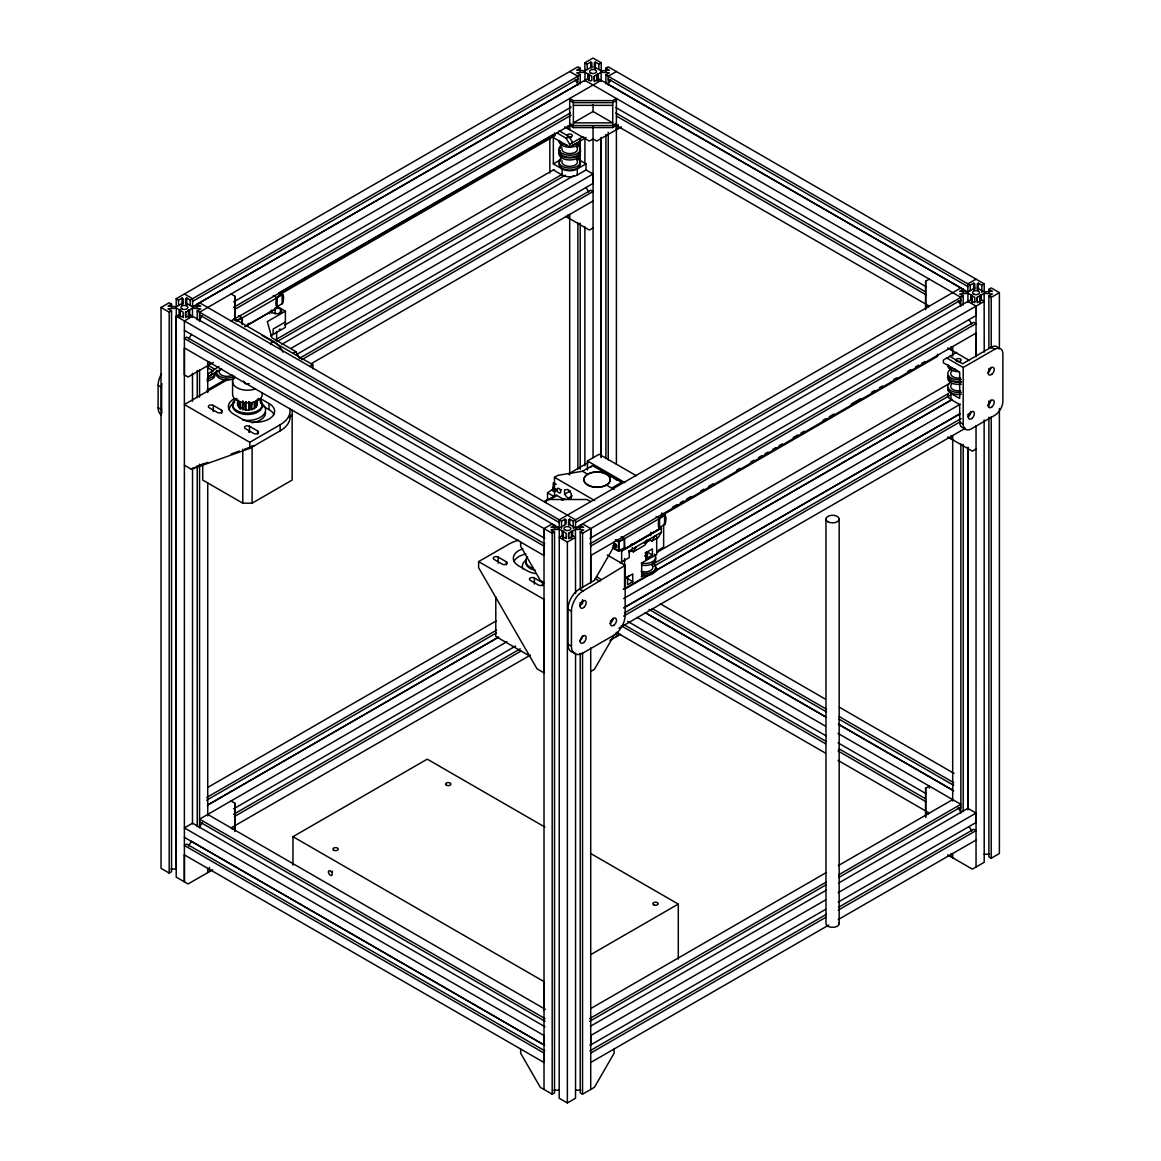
<?xml version="1.0" encoding="UTF-8"?>
<svg xmlns="http://www.w3.org/2000/svg" width="1161" height="1161" viewBox="0 0 1161 1161"><rect width="100%" height="100%" fill="white"/><g stroke="black" fill="none" stroke-linecap="round" stroke-linejoin="round"><path stroke-width="1.5" d="M184.381 854.873L184.381 881.852L184.381 320.958L192.552 316.242M197.225 319.899L197.225 310.843L200.722 308.826L192.479 308.187L185.615 312.149L185.615 316.285L186.718 316.909L190.215 314.892L559.123 527.95M207.732 872.608L207.732 868.355M207.732 815.893L207.732 482.976M207.732 365.657L207.732 361.405M209.488 871.592L209.488 867.354M209.488 364.641L209.488 361.811M234.769 830.507L234.769 803.064L231.083 800.945M234.769 320.059L234.769 296.113L231.083 293.994M241.981 323.353L241.749 317.606L235.901 320.973M276.884 306.751C271.877 297.826 287.188 285.258 282.733 303.384L276.652 306.881M520.665 1049.022L520.665 1053.274L540.329 1087.349L552.186 1094.184L554.523 1092.835L554.523 531.956L551.011 529.938L559.268 529.3L563.041 531.085L563.303 538.878M520.665 542.071L520.665 546.309L540.329 580.384L544.016 582.517M544.016 1089.468L544.016 528.589L552.186 523.872M547.528 499.825L547.528 492.786L552.941 489.202L553.362 482.686L556.192 484.326M567.947 217.688L567.947 214.858M567.947 128.697L567.947 125.867M580.21 589.861L580.21 531.956L583.707 529.938L575.464 529.3L568.6 533.262L568.6 537.398L569.703 538.022L573.2 536.005L575.537 537.354L567.366 542.071L559.196 537.354L561.532 536.005L565.03 538.022L566.133 537.398M569.703 475.009L569.703 214.451M569.703 129.713L569.703 98.496L573.374 100.615L612.732 100.615L616.404 98.496L616.404 129.713M590.717 1089.468L590.717 647.998M590.717 582.866L590.717 528.589L582.546 523.872M593.053 457.724L593.053 126.36M605.897 83.955L605.897 74.899L609.394 72.882L601.151 72.243L594.287 76.205L594.287 80.341L595.39 80.965L598.887 78.948L963.195 289.278L963.195 292.891M614.067 1049.022L614.067 1053.274L594.388 1087.349L582.546 1094.184L580.21 1092.835L580.21 653.179M614.067 542.071L614.067 546.323L594.388 580.398L579.629 588.917A16.515 9.535 -60 0 0 567.947 609.148L567.947 644.195A16.515 9.535 -60 0 0 573.781 652.511M616.404 636.663L616.404 632.426M618.16 635.647L618.16 632.818M618.16 128.697L618.16 124.445M615.359 540.054L618.334 541.766L624.168 538.399L624.4 547.702L618.334 551.199L612.355 547.76M659.317 527.544C654.311 518.604 669.621 506.036 665.151 524.177L659.085 527.674M925.651 817.475L925.651 788.232L929.322 786.113L929.322 788.13M925.651 308.724L925.651 281.281L929.322 279.162M950.932 856.76L950.932 853.93M950.932 438.8L950.932 435.97M950.932 349.809L950.932 346.979M952.688 857.776L952.688 853.524M952.688 801.061L952.688 435.564M952.688 350.825L952.688 346.573M976.038 867.006L976.038 425.536M976.038 356.79L976.038 306.127L967.868 301.41M988.882 348.489L988.882 296.011L992.379 293.994L984.136 293.356L977.272 297.318L977.272 301.454L978.375 302.078L981.872 300.06L984.209 301.41L582.546 533.305L580.21 531.956M657.808 552.041L658.824 549.937L663.642 547.092L663.642 524.235M243.389 381.258L245.363 383.696L249.296 383.74M245.697 401.691C241.14 412.939 253.737 412.939 249.18 401.691M256.015 405.74L257.321 405.349L256.102 404.55M245.697 410.239C241.691 408.556 241.967 409.456 242.722 401.125M188.706 338.997L191.391 334.353M199.489 320.32L202.174 315.676M207.732 374.219L218.892 366.426M610.846 79.746L608.161 84.376L967.795 292.006M188.706 845.948L191.391 841.304L544.741 1045.306M199.489 827.271L202.174 822.627M571.444 646.227L571.444 611.165A16.515 9.535 -60 0 1 583.127 590.949L625.155 565.334L625.155 615.214A16.515 9.535 -60 0 1 613.487 635.444L583.127 652.961A16.515 9.535 -60 0 1 571.444 646.227L567.947 644.195M628.551 551.112A4.949 2.859 0 0 1 633.34 551.852L636.257 546.787M647.925 540.054L645.008 545.104L633.34 551.852M646.038 540.605A4.949 2.859 0 0 1 652.018 541.055L654.935 536.005M658.316 526.499L661.364 528.255L661.364 532.289L658.432 537.354L652.018 541.055M614.067 635.299L594.388 669.375L590.717 671.508M613.371 545.394L614.938 545.249L615.475 546.613L613.893 546.744L613.371 545.394L614.184 544.93L615.765 546.889L616.288 546.134L614.706 544.175M252.14 402.838C247.467 414.825 260.18 406.829 256.421 400.255M242.722 409.659C241.764 405.349 237.381 414.187 240.211 401.75M273.27 295.489L277.131 297.724L277.131 307.97L244.913 326.72M659.55 528.763L624.299 549.255L659.55 528.763L659.55 518.517L656.11 516.529M239.151 406.713C236.96 407.482 242.46 406.916 240.211 408.585M238.571 404.957L237.541 405.349L238.542 405.61M180.318 315.952L180.057 309.972L176.283 308.187L168.04 308.826L171.538 310.843L171.538 871.722L169.201 873.072L161.031 868.355L161.031 307.476L169.201 302.76L171.538 304.109L171.538 307.723M176.211 307.752L176.211 298.711L577.873 66.816L580.21 68.165L580.21 71.779M584.883 71.822L584.883 62.767L593.053 58.05L601.224 62.767L601.224 71.822M171.538 304.109L168.04 306.127L176.283 306.765L183.148 302.803M176.211 298.711L178.547 300.06L182.045 298.043L183.148 298.667L183.148 304.095M580.21 68.165L576.712 70.182L584.955 70.821L591.82 66.859M584.883 62.767L587.219 64.116L590.717 62.099L591.82 62.723L591.82 68.151M580.21 83.955L580.21 74.899L190.215 300.06L186.718 298.043L185.615 298.667L185.615 304.095M601.224 62.767L598.887 64.116L595.39 62.099L594.287 62.723L594.287 68.151M161.031 307.476L169.201 312.193L171.538 310.843M192.552 301.41L577.873 78.948M212.695 869.749L188.067 883.971L176.211 877.121L176.211 316.242L178.547 314.892L182.045 316.909L183.148 316.285M197.225 307.723L197.225 304.109L587.219 78.948L590.717 80.965L591.82 80.341L591.82 76.205L584.955 72.243L576.712 72.882L580.21 74.899M605.897 71.779L605.897 68.165L608.233 66.816L984.209 283.879L984.209 291.121M192.624 306.838L577.946 84.376L575.261 79.746M601.224 80.298L199.561 312.193L199.561 321.234M616.404 71.532L608.233 76.249L608.233 85.304M233.622 301.889L571.125 107.117M233.593 307.375L570.356 112.951M234.362 309.624L571.125 115.2M280.599 291.933L553.507 134.371M593.053 111.514L573.374 122.863L612.732 122.863L593.053 111.514L593.053 104.505M231.083 320.958L571.125 124.648M280.367 294.226L555.074 135.634L554.581 132.949M616.404 100.514L612.732 102.647L573.374 102.647L569.703 100.514M241.981 318.012L236.728 321.046L233.506 318.927M238.353 315.647L242.214 317.882L282.733 294.488M557.28 133.123L566.191 138.275L569.122 136.592L572.62 142.658M245.247 326.372L277.131 307.97M586.044 137.593L569.703 147.041L569.703 144.341L583.069 136.621M270.557 335.921L285.388 327.358L285.388 311.177L267.277 321.626L271.95 337.807L295.895 351.638L299.973 358.705M616.404 123.443L612.732 125.562L573.374 125.562L569.703 123.443M569.703 125.461L573.374 127.579L612.732 127.579L616.404 125.461M569.703 147.041L553.347 137.593L553.347 163.89L559.428 160.378M213.377 362.392L188.067 377.006L184.381 374.887L184.381 347.923L544.016 555.553L544.016 546.12L184.381 338.49L186.718 337.14L544.77 543.856M621.353 126.854L596.725 141.076L593.053 138.943L589.367 141.076L564.739 126.854M285.388 321.974L273.125 329.042L273.125 334.441M284.634 325.109L554.029 169.564M207.732 376.919L221.664 368.879M275.578 339.767L562.214 174.281M282.965 352.146A16.515 9.535 60 0 0 273.706 341.523L270.208 343.54A16.515 9.535 60 0 1 271.732 344.541M277.131 341.566L565.349 175.166M553.347 163.89L562.113 168.94A10.739 6.197 0 0 0 577.293 168.94L586.044 163.89L586.044 169.956L577.293 175.006A10.739 6.197 0 0 1 562.113 175.006L553.347 169.956M281.905 344.28L573.911 175.616M225.713 379.342L207.151 390.052L207.732 391.068M227.846 379.458L184.381 404.55L249.775 442.297L280.135 424.781A33.858 19.548 0 0 0 289.757 408.411M290.743 348.532L593.053 174.005L593.053 183.438L296.273 354.7M293.051 353.263L295.895 351.638M299.378 358.386L590.717 190.186L593.053 191.521L301.715 359.736M311.119 363.741L593.053 200.969M309.769 366.542L312.817 364.772L312.817 368.821M593.053 227.933L589.367 230.052L565.567 216.309M184.381 465.227L191.391 469.262L194.497 467.477M289.074 417.118L292.151 415.333M191.391 469.262L249.775 448.364L280.135 430.847A33.858 19.548 0 0 0 289.757 414.477M202.711 463.878L202.711 480.059L242.765 503.177L252.111 503.177L292.151 480.059L292.151 409.949M554.479 496.734L554.479 477.331L557.977 475.299L582.503 471.264L592.415 465.532L621.614 482.381L611.687 488.113M587.451 469.973L587.451 460.975L599.134 454.241L636.504 475.807M568.585 473.891L588.395 462.47M544.016 501.625L547.687 499.506L587.045 499.506L590.717 501.625M549.574 499.506L556.99 495.5M564.58 494.238L564.58 489.811L567.903 489.507L571.227 493.643L571.227 498.084L567.903 498.388L564.58 494.238L570.414 490.871M561.88 500.217L565.16 498.867M567.903 498.388L572.286 495.849M478.622 561.619L544.016 599.366L544.016 672.858L537.006 668.809L478.622 567.685L478.622 561.619L508.982 544.088A33.858 19.548 0 0 1 518.619 540.199M960.858 287.928L559.196 519.823L559.196 528.865M976.038 279.162L967.868 283.879L967.868 291.121M197.225 310.843L561.532 521.173L565.03 519.156L566.133 519.78L566.133 523.916L563.041 526.093L559.268 527.878L551.011 527.239L554.523 525.222L554.523 528.835M963.195 289.278L959.683 291.295L967.926 291.933L974.79 287.972M605.897 74.899L970.19 285.229L973.702 283.211L974.79 283.835L974.79 289.263M963.195 305.067L963.195 296.011L573.2 521.173L569.703 519.156L568.6 519.78L568.6 525.207M984.209 283.879L981.872 285.229L978.375 283.211L977.272 283.835L977.272 289.263M176.211 316.242L552.186 533.305L554.523 531.956M575.537 522.523L960.858 300.06M575.609 527.95L970.19 300.06L973.702 302.078L974.79 301.454M988.882 292.891L988.882 289.278L991.218 287.928L999.389 292.645L999.389 348.735M988.882 296.011L991.218 297.361L999.389 292.645M589.977 538.37L976.038 315.56L976.038 306.127M589.948 543.87L973.702 322.308L976.038 323.658L590.717 546.12M672.437 507.299L677.139 504.585M680.273 502.771L683.408 500.957M686.543 499.143L691.259 496.429M700.663 491.001L703.798 489.187M708.515 486.474L713.217 483.76M736.742 470.176L739.876 468.362M750.862 462.02L753.997 460.206M758.699 457.492L761.834 455.678M764.968 453.864L768.103 452.064M772.82 449.336L775.954 447.536M779.089 445.722L782.224 443.908M793.21 437.566L797.912 434.853M801.046 433.038L804.181 431.224M823.004 420.369L826.139 418.555M829.273 416.741L833.99 414.027M851.231 404.072L860.649 398.629M871.621 392.287L874.77 390.488M879.472 387.759L882.607 385.96M893.593 379.618L896.727 377.804M907.699 371.462L910.834 369.648M915.55 366.934L918.685 365.12M921.819 363.32L924.954 361.506M662.786 515.02L937.507 356.412L937.507 354.265M618.566 551.069L618.566 542.172L624.4 538.806M621.193 536.672L624.633 538.66L665.151 515.281M614.938 545.249L615.765 544.785M613.893 546.744L614.706 546.28M615.475 546.613L616.288 546.134M614.938 547.353L615.765 546.889M956.708 352.349L943.342 360.055L943.342 362.754L959.683 372.188L959.683 398.484L950.932 393.434A10.739 6.197 0 0 1 947.884 388.238M207.877 787.376L496.081 620.99M618.523 549.356L621.657 551.17L661.364 528.255M661.364 532.289L629.247 550.836L629.247 557.57L620.018 562.896M629.16 552.23L632.223 550.459M644.457 543.406L650.566 539.88M206.658 797.52L496.429 630.22M206.658 800.219L496.429 632.919M998.765 348.721A11.552 6.676 -60 0 0 991.218 347.255L962.6 363.77L949.756 356.354M946.839 358.038L963.195 367.471L994.716 349.272A11.552 6.676 -60 0 1 1002.886 353.989L1002.886 401.184A11.552 6.676 -60 0 1 994.716 415.333L971.365 428.815A11.552 6.676 -60 0 1 963.195 424.099L959.683 422.082L959.683 404.55L950.932 399.5A10.739 6.197 0 0 1 947.884 394.305M207.398 805.183L498.737 636.983M208.283 804.747L498.054 637.447M652.424 554.987L645.777 558.818L645.777 552.752L652.424 548.921L652.424 554.987L646.416 551.519M656.647 552.549L949.553 383.435M641.264 563.114L656.691 554.537L656.691 536.338M506.907 641.699L199.561 819.144L545.06 1018.618M652.293 564.493L948.319 393.579M233.622 808.84L515.557 646.053M653.861 566.292L949.887 395.379M632.745 581.646L627.491 584.68L627.491 576.988L632.745 573.955L632.745 581.646L626.272 577.902M641.264 576.596L644.689 574.956M233.593 814.325L520.23 648.839M623.268 589.338L649.899 573.969M654.601 571.256L952.194 399.442M657.053 569.92L951.527 399.906M234.362 816.575L520.999 651.089M623.617 598.583L960.365 404.159M231.083 827.909L530.403 655.094M232.316 829.215L234.769 827.808M624.429 607.464L959.625 413.94M623.617 608.016L960.365 413.592M610.309 621.091L613.443 619.277M624.4 612.95L961.163 418.526M967.432 414.912L970.567 413.098M623.617 616.114L960.365 421.69M618.915 628.261L965.139 428.365M609.902 640.422L620.54 634.283M292.978 865.061L292.978 836.675L427.248 759.149L544.93 827.082M976.038 449.046L972.352 451.165L947.724 436.942M590.847 954.56L678.285 904.085L678.285 959.073M590.862 1008.488L825.805 872.84M838.344 865.613L952.688 799.595M589.628 1018.632L826.153 882.084M838.677 874.843L960.858 804.312L838.039 733.404M589.628 1021.332L826.153 884.784M838.677 877.542L960.858 807.011M590.369 1026.295L826.226 890.211M838.75 882.984L967.868 808.361L976.038 813.077L976.038 822.51L838.198 902.097M825.66 899.891L590.717 1035.539L590.717 1044.973M838.198 892.649L976.038 813.077M589.977 1045.321L825.66 909.324M589.948 1050.807L826.458 914.258M838.997 907.031L973.702 829.259L976.038 830.608L838.198 910.18M590.717 1053.071L825.66 917.422M590.717 1062.504L828.794 925.041M838.198 919.614L976.038 840.042M559.268 529.3L559.196 1098.233L567.366 1102.95L575.537 1098.233L575.537 653.15M988.882 417.234L988.882 856.891L991.218 858.24L999.389 853.524L999.389 408.44M196.064 466.577L207.732 462.397M231.083 454.038L239.427 451.048M244.434 449.249L254.433 445.679M249.18 410.239L250.094 409.282L252.14 409.659M238.542 403.491L237.541 403.752L238.571 404.144M573.374 105.346L612.732 105.346M971.975 302.934L971.713 295.141L967.926 293.356L959.683 293.994L963.195 296.011M984.136 854.235L989.491 854.235M170.914 869.067L176.283 869.067L176.283 308.187M553.899 1090.179L559.268 1090.179M575.464 1090.179L580.834 1090.179M271.369 313.064L271.369 310.031L272.777 313.064L278.03 313.876L281.876 311.656L280.469 308.623L275.215 307.81L275.215 313.876M240.312 408.657L240.458 401.895M605.897 68.165L609.394 70.182L601.151 70.821L594.287 66.859M988.882 289.278L992.379 291.295L984.136 291.933L977.272 287.972M608.233 78.948L967.868 286.578M971.975 295.692L974.79 297.318L974.79 302.745M569.703 71.532L577.873 76.249L577.873 85.304M584.883 80.298L960.858 297.361L960.858 306.417M615.765 107.48L925.985 286.665M615.809 112.98L925.172 291.6M616.607 116.144L925.985 294.763M615.04 124.677L929.322 306.127M925.651 306.025L928.103 307.447M991.218 347.255L994.716 349.272M947.724 347.966L969.333 360.432M559.123 130.816L569.122 136.592M577.293 158.839L586.044 163.89M586.247 170.072L593.053 174.005M587.451 460.975L624.821 482.555M279.511 292.354L282.5 294.081M661.944 513.147L664.919 514.874M278.93 292.703L282.152 294.821L282.152 303.718M661.364 513.481L664.571 515.615L664.571 524.511M582.503 471.264L587.756 474.298M606.434 485.08L614.096 489.507M276.274 305.923L285.388 311.177M554.479 477.331L594.679 500.536M553.347 487.983L556.192 489.623M553.304 488.273L556.148 489.913M553.26 488.462L556.104 490.102M553.202 488.636L556.046 490.276M553.115 488.883L555.872 490.668M552.941 489.202L555.785 490.842M552.796 489.434L555.727 490.914M552.651 489.623L555.48 491.263M552.534 489.753L555.379 491.393M552.36 489.942L555.19 491.567M552.157 490.102L554.987 491.742L551.997 490.218M563.985 499.535L556.163 495.021L546.12 500.826L546.468 501.567M547.528 492.786L554.624 496.879M234.595 318.941L273.706 341.523M262.023 335.456L312.817 364.772M615.94 539.705L619.147 541.839L619.147 550.735M184.381 293.994L192.552 298.711L192.552 307.752M199.561 302.76L575.537 519.823L575.537 528.865M197.225 304.109L200.722 306.127L192.479 306.765L185.615 302.803M612.935 547.411L618.915 550.865M568.6 523.916L575.464 527.878L583.707 527.239L580.21 525.222L580.21 528.835M199.561 314.892L559.196 522.523M607.261 554.987L625.155 565.334M180.318 310.524L183.148 312.149L183.148 317.577M563.303 531.636L566.133 533.262L566.133 538.689M660.377 603.865L825.268 699.067M839.403 707.223L954.052 773.415M184.381 330.392L544.741 538.356M652.206 608.582L826.516 709.226M839.084 716.482L953.732 782.674M596.464 576.727L600.934 579.31M649.057 609.467L826.516 711.925M839.084 719.181L953.732 785.373M595.288 578.759L599.773 581.342M645.197 612.631L825.79 716.903M838.358 724.159L953.007 790.336M645.85 613.095L826.458 717.353M839.011 724.609L953.66 790.801M208.487 365.541L214.451 368.995M207.311 367.573L213.276 371.012M234 398.818A18.997 10.957 0 0 0 234 414.332L242.185 419.048A18.997 10.957 0 0 0 269.033 419.048A18.997 10.957 0 0 0 269.033 403.535L260.862 398.818L260.862 403.375M637.026 617.347L825.471 726.147M263.591 406.466L269.033 409.601A18.997 10.957 0 0 1 273.952 414.521M579.629 588.917L583.127 590.949M627.608 621.353L826.197 735.929M838.039 742.837L925.985 793.616M623.66 624.458L826.24 741.429M838.808 748.685L925.172 798.55M621.324 625.808L825.471 743.679M838.039 750.935L925.985 801.714M506.356 561.793A2.888 1.669 0 0 1 506.356 564.144A2.888 1.669 0 0 1 502.263 564.144L494.093 559.428A2.888 1.669 0 0 1 494.093 557.077A2.888 1.669 0 0 1 498.185 557.077L506.356 561.793L506.356 564.827M542.55 582.691A2.888 1.669 0 0 1 542.55 585.042A2.888 1.669 0 0 1 538.472 585.042L530.287 580.326A2.888 1.669 0 0 1 530.287 577.975A2.888 1.669 0 0 1 534.379 577.975L542.55 582.691L542.55 585.725M616.607 632.527L825.471 753.112M838.039 760.368L929.322 813.077M925.651 812.976L928.103 814.383M567.947 609.148L571.444 611.165M221.461 410.109A2.888 1.669 0 0 1 221.461 412.474A2.888 1.669 0 0 1 217.368 412.474L209.198 407.758A2.888 1.669 0 0 1 209.198 405.392A2.888 1.669 0 0 1 213.276 405.392L221.461 410.109L221.461 413.142M257.655 431.007A2.888 1.669 0 0 1 257.655 433.372A2.888 1.669 0 0 1 253.562 433.372L245.392 428.656A2.888 1.669 0 0 1 245.392 426.29A2.888 1.669 0 0 1 249.484 426.29L257.655 431.007L257.655 434.04M161.524 373.827A16.515 9.535 -60 0 0 158.114 385.336L161.611 387.368L161.611 409.601A16.515 9.535 -60 0 0 162.018 412.866M947.724 854.917L972.352 869.125L984.209 862.289L984.136 420.006M158.114 385.336L158.114 407.584L161.611 409.601M529.677 656.009L495.791 636.446L495.791 596.899M590.427 853.35L678.285 904.085M292.978 836.675L544.016 981.611L544.016 1009.997M207.732 814.427L545.38 1009.359M199.561 821.843L545.06 1021.303M544.988 1026.745L192.552 823.193L184.381 827.909L544.016 1035.539L544.016 1044.973L184.381 837.342M544.77 1050.807L186.718 844.091L184.381 845.44L544.016 1053.071L544.016 1062.504L184.381 854.873M254.303 408.643L254.404 401.895M958.246 300.859L960.931 305.488M969.029 319.522L971.713 324.166M958.246 807.795L960.931 812.439M969.029 826.472L971.713 831.116M566.191 138.275L569.703 144.341M586.044 187.4L588.729 192.044M262.038 393.187L262.299 394.305A14.861 8.577 0 0 1 247.438 402.882A14.861 8.577 0 0 1 232.577 394.305L232.577 381.635M991.218 297.361L991.218 348.024M991.218 416.77L991.218 858.24M988.882 368.385L988.882 371.999M988.882 400.951L988.882 406.379M984.136 293.356L984.209 352.073M981.872 285.229L981.872 292.47M981.306 294.996L981.306 300.423M980.348 295.141L980.348 300.568M980.102 295.692L980.102 302.934M978.375 283.211L978.375 290.439M977.272 297.318L977.272 302.745M976.038 356.456L976.038 333.091L590.717 555.553L590.717 582.517M973.702 283.211L973.702 290.439M971.713 295.141L971.713 300.568M970.756 294.996L970.756 300.423M970.19 285.229L970.19 290.656M967.926 293.356L967.926 302.411M967.926 447.145L967.926 809.014M967.868 447.957L967.868 809.812M963.195 367.471L963.195 424.099M963.195 444.373L963.195 811.67M960.858 443.923L960.858 813.005M952.688 350.549L952.688 355.977M950.932 393.434L950.932 399.5M925.651 281.281L925.651 309.726M925.651 788.232L925.651 816.676M839.171 519.069L839.171 923.546M825.964 519.069L825.964 923.546A6.603 3.817 0 0 0 833.438 927.32A6.603 3.817 0 0 0 838.953 922.56M656.691 568.019L656.691 570.719L624.574 589.266L624.574 558.499M641.699 563.201L641.699 576.683M624.633 538.66L624.633 548.906M621.657 551.17L621.657 561.953M616.404 127.623L616.404 464.153M612.732 100.615L612.732 127.579M608.233 132.339L608.233 459.814M605.897 134.603L605.897 458.479M601.224 138.188L601.224 456.621M601.151 72.243L601.151 81.299M601.151 137.375L601.151 457.623M598.887 64.116L598.887 69.544M598.336 73.883L598.336 81.11M597.378 74.028L597.378 81.27M597.117 74.58L597.117 80.007M595.39 62.099L595.39 69.326M594.287 76.205L594.287 81.633M590.717 62.099L590.717 67.527M590.717 528.589L590.717 538.022M588.99 74.58L588.99 80.007M588.729 74.028L588.729 79.456M587.771 73.883L587.771 79.311M587.219 64.116L587.219 69.544M584.955 72.243L584.955 81.299M584.955 137.375L584.883 163.527M584.883 226.845L584.883 465.677M582.546 533.305L582.546 587.582M582.546 600.252L582.546 603.865M582.546 652.714L582.546 1094.184M580.21 140.031L580.21 161.742M580.21 223.26L580.21 469.334M580.21 602.515L580.21 606.144M577.873 143.195L577.873 146.808M577.873 155.864L577.873 159.478M577.873 222.81L577.873 468.87M577.293 168.94L577.293 175.006M575.464 529.3L575.537 593.445M573.374 100.615L573.374 127.579M573.2 521.173L573.2 528.415M572.634 530.94L572.634 536.367M571.691 531.085L571.691 536.513M571.43 531.636L571.43 538.878M569.703 519.156L569.703 524.583M568.6 533.262L568.6 538.689M567.366 542.071L567.366 1102.95M565.03 519.156L565.03 524.583M563.041 531.085L563.041 536.513M562.113 168.94L562.113 175.006M562.084 530.94L562.084 536.367M561.532 521.173L561.532 528.415M560.937 143.732L560.937 147.244M560.937 155.995L560.937 159.507M552.114 529.3L552.114 532.928M552.186 533.305L552.186 1094.184M549.85 137.68L549.85 173.076M544.016 528.589L544.016 538.022M534.379 577.975L534.379 584.041M498.185 557.077L498.185 563.143M280.469 308.623L280.469 313.18M280.135 424.781L280.135 430.847M276.623 331.364L276.623 340.42M269.033 403.535L269.033 409.601M257.278 400.124L257.278 405.552M256.291 400.443L256.291 407.264M254.665 401.75L254.665 408.585M252.111 445.65L252.111 503.177M251.821 402.911L251.821 409.746M249.775 442.297L249.775 448.364M249.484 426.29L249.484 432.356A2.888 1.669 0 0 0 248.875 432.095M248.817 401.721L248.817 410.268M246.059 401.721L246.059 410.268M243.055 401.198L243.055 409.746M242.765 449.249L242.765 503.177M242.214 317.882L242.214 324.703M238.44 400.255L238.571 407.264M237.584 400.124L237.584 405.552M234.769 296.113L234.769 318.361M234.769 803.064L234.769 831.508M213.276 405.392L213.276 411.458M207.732 365.367L207.732 392.505M199.561 370.098L199.561 397.236M199.561 464.168L199.561 827.837M197.225 370.548L197.225 397.686M197.225 466.446L197.225 826.487M192.479 308.187L192.479 317.243M192.479 373.32L192.552 401.271M192.552 468.217L192.479 823.831M190.215 300.06L190.215 305.488M189.664 309.827L189.664 317.055M188.706 309.972L188.706 317.214M188.445 310.524L188.445 317.766M186.718 298.043L186.718 305.27M185.615 312.149L185.615 317.577M182.045 298.043L182.045 305.27M180.057 309.972L180.057 317.214M179.099 309.827L179.099 317.055M178.547 300.06L178.547 305.488M169.201 312.193L169.201 873.072M613.023 618.174A4.296 2.482 -60 0 1 609.989 623.442M582.561 599.802A4.296 2.482 -60 0 1 579.629 605.911M582.662 635.706A4.296 2.482 -60 0 1 579.629 640.974M212.071 372.87A7.837 4.528 0 0 1 208.153 376.788M214.596 373.291A10.739 6.197 0 0 1 207.006 380.881M214.959 372.87A10.739 6.197 0 0 1 207.006 378.849M161.611 387.368A16.515 9.535 -60 0 1 162.018 383.638M161.524 415.145A16.515 9.535 -60 0 1 158.114 407.584M232.548 375.061A7.837 4.528 0 0 1 222.23 375.453A7.837 4.528 0 0 1 220.213 369.59M234.595 378.254A10.739 6.197 0 0 1 221.635 379.241A10.739 6.197 0 0 1 216.628 372.275M234.595 376.237A10.739 6.197 0 0 1 221.635 377.223A10.739 6.197 0 0 1 216.628 370.257M535.598 573.563A18.997 10.957 0 0 1 527.079 570.719L518.909 566.002A18.997 10.957 0 0 1 522.842 548.761M513.989 561.474A18.997 10.957 0 0 1 525.846 554.015M651.8 565.088A7.837 4.528 0 0 1 650.552 570.559A7.837 4.528 0 0 1 641.09 571.27M654.311 554.145A10.739 6.197 0 0 1 653.527 561.01A10.739 6.197 0 0 1 642.236 563.23M645.008 555.814A2.482 1.437 0 0 1 647.156 556.525M655.385 557.657A10.739 6.197 0 0 1 642.236 565.247M655.385 567.773A10.739 6.197 0 0 1 642.236 575.363M652.598 562.969A10.739 6.197 0 0 1 654.311 570.457A10.739 6.197 0 0 1 642.236 573.331M249.165 323.309A2.482 1.437 0 0 1 248.048 323.672M632.121 543.841A2.641 1.524 0 0 1 631.149 544.407M650.987 532.289A2.482 1.437 0 0 1 650.653 533.015M614.096 543.885A2.061 1.19 60 0 1 616.389 544.872A2.061 1.19 60 0 1 616.085 547.339A2.061 1.19 60 0 1 613.937 545.09M613.69 544.117A2.061 1.19 60 0 1 615.678 545.888A2.061 1.19 60 0 1 615.156 547.89A2.061 1.19 60 0 1 613.153 546.12M269.033 313.209A4.949 2.859 0 0 1 269.816 313.804M280.135 329.042A4.949 2.859 0 0 1 279.104 329.506M645.008 553.013A2.641 1.524 0 0 1 647.649 554.537A2.641 1.524 0 0 1 645.008 556.075M649.304 574.173A4.949 2.859 0 0 1 648.52 574.768M647.49 575.217A4.949 2.859 0 0 1 646.3 575.508M628.783 575.508A2.641 1.524 60 0 1 626.911 576.582M648.752 557.875A3.875 2.235 0 0 1 648.36 558.426M647.751 558.891A3.875 2.235 0 0 1 646.009 559.471M648.926 557.875A4.542 2.627 0 0 1 648.215 558.412M561.416 489.942A2.641 1.524 60 0 1 561.039 489.376M605.07 473.369A31.376 18.112 60 0 1 616.549 480.001M590.615 467.186A2.482 1.437 60 0 1 591.675 466.853M632.382 547.528A2.641 1.524 0 0 1 632.121 547.89M650.378 535.265A2.641 1.524 0 0 1 650.799 535.584M254.869 389.066A14.861 8.577 0 0 1 236.931 387.701A14.861 8.577 0 0 1 234.566 377.34M234.566 401.604A14.861 8.577 0 0 0 243.592 414.187A14.861 8.577 0 0 0 262.299 405.9L261.791 403.68A14.861 8.577 0 0 0 260.311 401.604M236.931 398.484A14.861 8.577 0 0 0 241.749 412.474A14.861 8.577 0 0 0 262.299 404.55L261.791 402.33A14.861 8.577 0 0 0 257.945 398.484M265.593 412.634A18.17 10.493 0 0 1 252.14 422.764M244.521 381.969A4.122 2.38 0 0 1 243.854 381.476M260.282 402.533A18.17 10.493 0 0 1 263.17 415.188A18.17 10.493 0 0 1 242.736 420.079M229.268 409.949A18.17 10.493 0 0 1 234.595 402.533M535.424 570.356A14.861 8.577 0 0 1 526.151 560.081M533.073 568.382A14.861 8.577 0 0 1 527.645 556.656M522.958 569.05A18.17 10.493 0 0 1 524.772 561.097M567.41 136.345A2.641 1.524 0 0 1 569.238 134.066A2.641 1.524 0 0 1 572.3 135.837A2.641 1.524 0 0 1 568.382 136.896M568.382 137.622A2.641 1.524 0 0 1 571.023 137.622M576.495 159.608A7.837 4.528 0 0 1 570.719 166.357A7.837 4.528 0 0 1 562.127 160.697M580.065 150.146A10.739 6.197 0 0 1 569.703 157.954A10.739 6.197 0 0 1 559.326 150.146M580.065 152.178A10.739 6.197 0 0 1 571.096 159.913A10.739 6.197 0 0 1 558.963 153.774M559.326 152.178A10.739 6.197 0 0 1 560.4 150.683M580.065 162.279A10.739 6.197 0 0 1 571.096 170.028A10.739 6.197 0 0 1 558.963 163.89M559.326 162.279A10.739 6.197 0 0 1 560.4 160.784M577.293 157.49A10.739 6.197 0 0 1 577.293 166.255A10.739 6.197 0 0 1 562.113 166.255A10.739 6.197 0 0 1 562.113 157.49M576.495 146.794A7.837 4.528 0 0 1 570.719 153.542A7.837 4.528 0 0 1 562.127 147.882M578.991 142.048A10.739 6.197 0 0 1 572.475 144.936M566.916 144.936A10.739 6.197 0 0 1 559.326 140.554M580.065 139.364A10.739 6.197 0 0 1 571.096 147.113A10.739 6.197 0 0 1 558.963 140.974M580.065 149.479A10.739 6.197 0 0 1 571.096 157.228A10.739 6.197 0 0 1 558.963 151.075M559.326 149.479A10.739 6.197 0 0 1 560.4 147.984M577.293 144.675A10.739 6.197 0 0 1 577.293 153.441A10.739 6.197 0 0 1 562.113 153.441A10.739 6.197 0 0 1 562.113 144.675M960.553 377.92A7.837 4.528 0 0 1 952.296 376.295A7.837 4.528 0 0 1 951.73 371.273M955.735 369.416A10.739 6.197 0 0 1 948.145 365.033M958.522 371.651A10.739 6.197 0 0 1 947.782 365.454M961.293 381.548A10.739 6.197 0 0 1 947.782 375.569M961.293 379.531A10.739 6.197 0 0 1 949.219 376.643A10.739 6.197 0 0 1 950.932 369.154M964.733 427.887A11.552 6.676 -60 0 1 963.775 427.887M962.89 427.727A11.552 6.676 -60 0 1 959.683 422.082M970.901 411.56A4.296 2.482 -60 0 1 967.868 416.814M990.739 400.095A4.296 2.482 -60 0 1 987.706 405.363M990.739 367.413A4.296 2.482 -60 0 1 987.706 372.666M960.553 390.72A7.837 4.528 0 0 1 952.296 389.109A7.837 4.528 0 0 1 951.73 384.088M961.293 382.23A10.739 6.197 0 0 1 947.782 376.237M961.293 384.247A10.739 6.197 0 0 1 947.782 378.254M961.293 394.363A10.739 6.197 0 0 1 947.782 388.369M961.293 392.331A10.739 6.197 0 0 1 949.219 389.443A10.739 6.197 0 0 1 950.932 381.969M332.51 871.809A2.641 1.524 60 0 1 332.22 871.2M583.91 642.41A4.296 2.482 -60 0 0 585.275 635.764A4.296 2.482 -60 0 0 580.195 640.262A4.296 2.482 -60 0 0 583.91 642.41M614.271 624.894A4.296 2.482 -60 0 0 615.635 618.232A4.296 2.482 -60 0 0 610.555 622.746A4.296 2.482 -60 0 0 614.271 624.894M583.91 607.363A4.296 2.482 -60 0 0 585.275 600.716A4.296 2.482 -60 0 0 580.195 605.215A4.296 2.482 -60 0 0 583.91 607.363M589.512 485.937A13.206 7.634 0 0 0 610.251 480.349A13.206 7.634 0 0 0 591.515 472.774A13.206 7.634 0 0 0 589.512 485.937M556.99 489.565A2.641 1.524 60 0 0 559.791 493.048A2.641 1.524 60 0 0 559.791 489.318A2.641 1.524 60 0 0 556.99 489.565M587.756 484.906A13.206 7.634 0 0 0 609.844 481.496A13.206 7.634 0 0 0 593.677 472.15A13.206 7.634 0 0 0 587.756 484.906M972.149 418.265A4.296 2.482 -60 0 0 973.513 411.618A4.296 2.482 -60 0 0 968.434 416.117A4.296 2.482 -60 0 0 972.149 418.265M956.649 361.144A2.641 1.524 0 0 0 961.076 360.447A2.641 1.524 0 0 0 957.84 358.589A2.641 1.524 0 0 0 956.649 361.144M992.002 374.118A4.296 2.482 -60 0 0 993.366 367.456A4.296 2.482 -60 0 0 988.287 371.97A4.296 2.482 -60 0 0 992.002 374.118M992.002 406.814A4.296 2.482 -60 0 0 993.366 400.153A4.296 2.482 -60 0 0 988.287 404.667A4.296 2.482 -60 0 0 992.002 406.814M328.461 871.998A2.641 1.524 60 0 0 331.277 875.481A2.641 1.524 60 0 0 331.277 871.737A2.641 1.524 60 0 0 328.461 871.998M333.715 850.215A2.641 1.524 0 0 0 338.141 849.533A2.641 1.524 0 0 0 334.905 847.661A2.641 1.524 0 0 0 333.715 850.215M446.404 785.17A2.641 1.524 0 0 0 450.816 784.488A2.641 1.524 0 0 0 447.58 782.616A2.641 1.524 0 0 0 446.404 785.17M654.194 905.072A2.641 1.524 0 0 0 658.156 903.751A2.641 1.524 0 0 0 654.194 902.431A2.641 1.524 0 0 0 654.194 905.072M827.895 521.753A6.603 3.817 0 0 0 838.953 520.055A6.603 3.817 0 0 0 830.855 515.382A6.603 3.817 0 0 0 827.895 521.753M974.297 294.386A3.468 2.003 0 0 0 979.507 292.645A3.468 2.003 0 0 0 974.297 290.918A3.468 2.003 0 0 0 974.297 294.386M590.601 72.954A3.468 2.003 0 0 0 596.406 72.055A3.468 2.003 0 0 0 592.154 69.602A3.468 2.003 0 0 0 590.601 72.954M565.625 530.316A3.468 2.003 0 0 0 570.835 528.589A3.468 2.003 0 0 0 565.625 526.862A3.468 2.003 0 0 0 565.625 530.316M181.929 308.899A3.468 2.003 0 0 0 187.734 307.999A3.468 2.003 0 0 0 183.482 305.546A3.468 2.003 0 0 0 181.929 308.899"/></g></svg>
